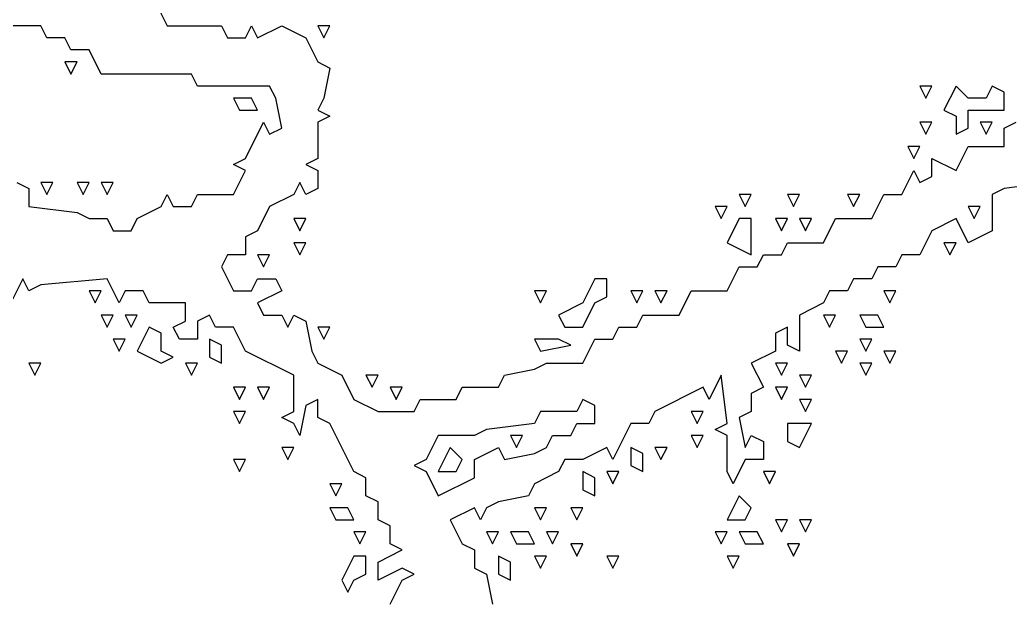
# Model space of a CAD drawing. Extents: x 2 to 124, y 0 to 170.
# Drawn here: x 76.11 to 89.35, y 85.89 to 93.61 of the extents above; entities that cross this region are included whole.
import ezdxf

# ---------------------------------------------------------------- set-up
doc = ezdxf.new("R2010")
doc.units = 0
doc.layers.add('Layer0', color=7, linetype='Continuous')

msp = doc.modelspace()

# ---------------------------------------------------------------- linework, layer by layer
at = {"layer": 'Layer0', "color": 5, "linetype": 'CONTINUOUS'}
for p, q in [((77.91667, 93.85417, 0.1), (78.07765, 93.5322, 0.1)), ((76.38731, 93.5322, 0.1), (75.90436, 93.5322, 0.1)), ((76.4678, 93.37121, 0.1), (76.38731, 93.5322, 0.1)), ((78.07765, 93.5322, 0.1), (78.80208, 93.5322, 0.1)), ((78.80208, 93.5322, 0.1), (78.88258, 93.37121, 0.1)), ((79.12405, 93.37121, 0.1), (79.20455, 93.5322, 0.1)), ((79.20455, 93.5322, 0.1), (79.28504, 93.37121, 0.1)), ((79.28504, 93.37121, 0.1), (79.60701, 93.5322, 0.1)), ((79.60701, 93.5322, 0.1), (79.92898, 93.37121, 0.1)), ((80.08996, 93.5322, 0.1), (80.17045, 93.37121, 0.1)), ((80.25095, 93.5322, 0.1), (80.08996, 93.5322, 0.1)), ((80.17045, 93.37121, 0.1), (80.25095, 93.5322, 0.1)), ((76.70928, 93.37121, 0.1), (76.4678, 93.37121, 0.1)), ((76.78977, 93.21023, 0.1), (76.70928, 93.37121, 0.1)), ((78.88258, 93.37121, 0.1), (79.12405, 93.37121, 0.1)), ((79.92898, 93.37121, 0.1), (80.08996, 93.04924, 0.1)), ((77.03125, 93.21023, 0.1), (76.78977, 93.21023, 0.1)), ((77.19223, 92.88826, 0.1), (77.03125, 93.21023, 0.1)), ((76.70928, 93.04924, 0.1), (76.78977, 92.88826, 0.1)), ((76.87027, 93.04924, 0.1), (76.70928, 93.04924, 0.1)), ((76.78977, 92.88826, 0.1), (76.87027, 93.04924, 0.1)), ((80.08996, 93.04924, 0.1), (80.25095, 92.96875, 0.1)), ((80.25095, 92.96875, 0.1), (80.17045, 92.56629, 0.1)), ((78.39962, 92.88826, 0.1), (77.19223, 92.88826, 0.1)), ((78.48011, 92.72727, 0.1), (78.39962, 92.88826, 0.1)), ((79.44602, 92.72727, 0.1), (78.48011, 92.72727, 0.1)), ((79.52652, 92.56629, 0.1), (79.44602, 92.72727, 0.1)), ((88.1392, 92.72727, 0.1), (88.2197, 92.56629, 0.1)), ((88.30019, 92.72727, 0.1), (88.1392, 92.72727, 0.1)), ((88.2197, 92.56629, 0.1), (88.30019, 92.72727, 0.1)), ((88.62216, 92.72727, 0.1), (88.46117, 92.4053, 0.1)), ((88.78314, 92.56629, 0.1), (88.62216, 92.72727, 0.1)), ((89.10511, 92.72727, 0.1), (89.02462, 92.56629, 0.1)), ((89.2661, 92.64678, 0.1), (89.10511, 92.72727, 0.1)), ((78.96307, 92.56629, 0.1), (79.04356, 92.4053, 0.1)), ((79.20455, 92.56629, 0.1), (78.96307, 92.56629, 0.1)), ((79.28504, 92.4053, 0.1), (79.20455, 92.56629, 0.1)), ((79.60701, 92.16383, 0.1), (79.52652, 92.56629, 0.1)), ((80.17045, 92.56629, 0.1), (80.08996, 92.4053, 0.1)), ((89.02462, 92.56629, 0.1), (88.78314, 92.56629, 0.1)), ((89.2661, 92.4053, 0.1), (89.2661, 92.64678, 0.1)), ((79.04356, 92.4053, 0.1), (79.28504, 92.4053, 0.1)), ((80.08996, 92.4053, 0.1), (80.25095, 92.32481, 0.1)), ((80.25095, 92.32481, 0.1), (80.08996, 92.24432, 0.1)), ((88.46117, 92.4053, 0.1), (88.62216, 92.32481, 0.1)), ((88.62216, 92.32481, 0.1), (88.62216, 92.08333, 0.1)), ((88.78314, 92.16383, 0.1), (88.78314, 92.4053, 0.1)), ((88.78314, 92.4053, 0.1), (89.2661, 92.4053, 0.1)), ((79.12405, 91.76136, 0.1), (79.36553, 92.24432, 0.1)), ((79.36553, 92.24432, 0.1), (79.44602, 92.08333, 0.1)), ((79.44602, 92.08333, 0.1), (79.60701, 92.16383, 0.1)), ((80.08996, 92.24432, 0.1), (80.08996, 91.76136, 0.1)), ((88.1392, 92.24432, 0.1), (88.2197, 92.08333, 0.1)), ((88.30019, 92.24432, 0.1), (88.1392, 92.24432, 0.1)), ((88.2197, 92.08333, 0.1), (88.30019, 92.24432, 0.1)), ((88.62216, 92.08333, 0.1), (88.78314, 92.16383, 0.1)), ((88.94413, 92.24432, 0.1), (89.02462, 92.08333, 0.1)), ((89.10511, 92.24432, 0.1), (88.94413, 92.24432, 0.1)), ((89.02462, 92.08333, 0.1), (89.10511, 92.24432, 0.1)), ((89.2661, 92.16383, 0.1), (89.42708, 92.24432, 0.1)), ((89.2661, 91.92235, 0.1), (89.2661, 92.16383, 0.1)), ((87.97822, 91.92235, 0.1), (88.05871, 91.76136, 0.1)), ((88.1392, 91.92235, 0.1), (87.97822, 91.92235, 0.1)), ((88.05871, 91.76136, 0.1), (88.1392, 91.92235, 0.1)), ((88.62216, 91.60038, 0.1), (88.78314, 91.92235, 0.1)), ((88.78314, 91.92235, 0.1), (89.2661, 91.92235, 0.1)), ((78.96307, 91.68087, 0.1), (79.12405, 91.76136, 0.1)), ((80.08996, 91.76136, 0.1), (79.92898, 91.68087, 0.1)), ((88.30019, 91.51989, 0.1), (88.30019, 91.76136, 0.1)), ((88.30019, 91.76136, 0.1), (88.62216, 91.60038, 0.1)), ((79.12405, 91.60038, 0.1), (78.96307, 91.68087, 0.1)), ((79.92898, 91.68087, 0.1), (80.08996, 91.60038, 0.1)), ((78.96307, 91.27841, 0.1), (79.12405, 91.60038, 0.1)), ((80.08996, 91.60038, 0.1), (80.08996, 91.3589, 0.1)), ((87.89773, 91.27841, 0.1), (88.05871, 91.60038, 0.1)), ((88.05871, 91.60038, 0.1), (88.1392, 91.43939, 0.1)), ((88.1392, 91.43939, 0.1), (88.30019, 91.51989, 0.1)), ((76.06534, 91.43939, 0.1), (76.22633, 91.3589, 0.1)), ((76.38731, 91.43939, 0.1), (76.4678, 91.27841, 0.1)), ((76.5483, 91.43939, 0.1), (76.38731, 91.43939, 0.1)), ((76.4678, 91.27841, 0.1), (76.5483, 91.43939, 0.1)), ((76.87027, 91.43939, 0.1), (76.95076, 91.27841, 0.1)), ((77.03125, 91.43939, 0.1), (76.87027, 91.43939, 0.1)), ((76.95076, 91.27841, 0.1), (77.03125, 91.43939, 0.1)), ((77.19223, 91.43939, 0.1), (77.27273, 91.27841, 0.1)), ((77.35322, 91.43939, 0.1), (77.19223, 91.43939, 0.1)), ((77.27273, 91.27841, 0.1), (77.35322, 91.43939, 0.1)), ((79.84848, 91.43939, 0.1), (79.76799, 91.27841, 0.1)), ((79.92898, 91.27841, 0.1), (79.84848, 91.43939, 0.1)), ((89.91004, 91.43939, 0.1), (89.2661, 91.3589, 0.1)), ((76.22633, 91.3589, 0.1), (76.22633, 91.11742, 0.1)), ((77.99716, 91.11742, 0.1), (78.07765, 91.27841, 0.1)), ((78.07765, 91.27841, 0.1), (78.15814, 91.11742, 0.1)), ((78.39962, 91.11742, 0.1), (78.48011, 91.27841, 0.1)), ((78.48011, 91.27841, 0.1), (78.96307, 91.27841, 0.1)), ((79.76799, 91.27841, 0.1), (79.44602, 91.11742, 0.1)), ((80.08996, 91.3589, 0.1), (79.92898, 91.27841, 0.1)), ((85.72443, 91.27841, 0.1), (85.80492, 91.11742, 0.1)), ((85.88542, 91.27841, 0.1), (85.72443, 91.27841, 0.1)), ((85.80492, 91.11742, 0.1), (85.88542, 91.27841, 0.1)), ((86.36837, 91.27841, 0.1), (86.44886, 91.11742, 0.1)), ((86.52936, 91.27841, 0.1), (86.36837, 91.27841, 0.1)), ((86.44886, 91.11742, 0.1), (86.52936, 91.27841, 0.1)), ((87.1733, 91.27841, 0.1), (87.25379, 91.11742, 0.1)), ((87.33428, 91.27841, 0.1), (87.1733, 91.27841, 0.1)), ((87.25379, 91.11742, 0.1), (87.33428, 91.27841, 0.1)), ((87.49527, 90.95644, 0.1), (87.65625, 91.27841, 0.1)), ((87.65625, 91.27841, 0.1), (87.89773, 91.27841, 0.1)), ((89.2661, 91.3589, 0.1), (89.10511, 91.27841, 0.1)), ((89.10511, 91.27841, 0.1), (89.10511, 90.79545, 0.1)), ((76.22633, 91.11742, 0.1), (76.87027, 91.03693, 0.1)), ((77.67519, 90.95644, 0.1), (77.99716, 91.11742, 0.1)), ((78.15814, 91.11742, 0.1), (78.39962, 91.11742, 0.1)), ((79.44602, 91.11742, 0.1), (79.28504, 90.79545, 0.1)), ((85.40246, 91.11742, 0.1), (85.48295, 90.95644, 0.1)), ((85.56345, 91.11742, 0.1), (85.40246, 91.11742, 0.1)), ((85.48295, 90.95644, 0.1), (85.56345, 91.11742, 0.1)), ((88.78314, 91.11742, 0.1), (88.86364, 90.95644, 0.1)), ((88.94413, 91.11742, 0.1), (88.78314, 91.11742, 0.1)), ((88.86364, 90.95644, 0.1), (88.94413, 91.11742, 0.1)), ((76.87027, 91.03693, 0.1), (77.03125, 90.95644, 0.1)), ((77.03125, 90.95644, 0.1), (77.27273, 90.95644, 0.1)), ((77.27273, 90.95644, 0.1), (77.35322, 90.79545, 0.1)), ((77.5947, 90.79545, 0.1), (77.67519, 90.95644, 0.1)), ((79.76799, 90.95644, 0.1), (79.84848, 90.79545, 0.1)), ((79.92898, 90.95644, 0.1), (79.76799, 90.95644, 0.1)), ((79.84848, 90.79545, 0.1), (79.92898, 90.95644, 0.1)), ((85.72443, 90.95644, 0.1), (85.56345, 90.63447, 0.1)), ((85.88542, 90.95644, 0.1), (85.72443, 90.95644, 0.1)), ((85.88542, 90.47348, 0.1), (85.88542, 90.95644, 0.1)), ((86.20739, 90.95644, 0.1), (86.28788, 90.79545, 0.1)), ((86.36837, 90.95644, 0.1), (86.20739, 90.95644, 0.1)), ((86.28788, 90.79545, 0.1), (86.36837, 90.95644, 0.1)), ((86.52936, 90.95644, 0.1), (86.60985, 90.79545, 0.1)), ((86.69034, 90.95644, 0.1), (86.52936, 90.95644, 0.1)), ((86.60985, 90.79545, 0.1), (86.69034, 90.95644, 0.1)), ((86.85133, 90.63447, 0.1), (87.01231, 90.95644, 0.1)), ((87.01231, 90.95644, 0.1), (87.49527, 90.95644, 0.1)), ((88.62216, 90.95644, 0.1), (88.30019, 90.79545, 0.1)), ((88.78314, 90.63447, 0.1), (88.62216, 90.95644, 0.1)), ((77.35322, 90.79545, 0.1), (77.5947, 90.79545, 0.1)), ((79.28504, 90.79545, 0.1), (79.12405, 90.71496, 0.1)), ((79.12405, 90.71496, 0.1), (79.12405, 90.47348, 0.1)), ((88.30019, 90.79545, 0.1), (88.1392, 90.47348, 0.1)), ((89.10511, 90.79545, 0.1), (88.78314, 90.63447, 0.1)), ((79.76799, 90.63447, 0.1), (79.84848, 90.47348, 0.1)), ((79.92898, 90.63447, 0.1), (79.76799, 90.63447, 0.1)), ((79.84848, 90.47348, 0.1), (79.92898, 90.63447, 0.1)), ((85.56345, 90.63447, 0.1), (85.88542, 90.47348, 0.1)), ((86.28788, 90.47348, 0.1), (86.36837, 90.63447, 0.1)), ((86.36837, 90.63447, 0.1), (86.85133, 90.63447, 0.1)), ((88.46117, 90.63447, 0.1), (88.54167, 90.47348, 0.1)), ((88.62216, 90.63447, 0.1), (88.46117, 90.63447, 0.1)), ((88.54167, 90.47348, 0.1), (88.62216, 90.63447, 0.1)), ((78.88258, 90.47348, 0.1), (78.80208, 90.3125, 0.1)), ((79.12405, 90.47348, 0.1), (78.88258, 90.47348, 0.1)), ((79.28504, 90.47348, 0.1), (79.36553, 90.3125, 0.1)), ((79.44602, 90.47348, 0.1), (79.28504, 90.47348, 0.1)), ((79.36553, 90.3125, 0.1), (79.44602, 90.47348, 0.1)), ((85.96591, 90.3125, 0.1), (86.0464, 90.47348, 0.1)), ((86.0464, 90.47348, 0.1), (86.28788, 90.47348, 0.1)), ((87.89773, 90.47348, 0.1), (87.81723, 90.3125, 0.1)), ((88.1392, 90.47348, 0.1), (87.89773, 90.47348, 0.1)), ((78.80208, 90.3125, 0.1), (78.96307, 89.99053, 0.1)), ((85.56345, 89.99053, 0.1), (85.72443, 90.3125, 0.1)), ((85.72443, 90.3125, 0.1), (85.96591, 90.3125, 0.1)), ((87.57576, 90.3125, 0.1), (87.49527, 90.15152, 0.1)), ((87.81723, 90.3125, 0.1), (87.57576, 90.3125, 0.1)), ((76.14583, 90.15152, 0.1), (75.98485, 89.82955, 0.1)), ((76.22633, 89.99053, 0.1), (76.14583, 90.15152, 0.1)), ((76.38731, 90.07102, 0.1), (76.22633, 89.99053, 0.1)), ((77.27273, 90.15152, 0.1), (76.38731, 90.07102, 0.1)), ((77.43371, 89.82955, 0.1), (77.27273, 90.15152, 0.1)), ((79.20455, 89.99053, 0.1), (79.28504, 90.15152, 0.1)), ((79.28504, 90.15152, 0.1), (79.52652, 90.15152, 0.1)), ((79.52652, 90.15152, 0.1), (79.60701, 89.99053, 0.1)), ((83.79261, 90.15152, 0.1), (83.63163, 89.82955, 0.1)), ((83.9536, 90.15152, 0.1), (83.79261, 90.15152, 0.1)), ((83.9536, 89.91004, 0.1), (83.9536, 90.15152, 0.1)), ((87.25379, 90.15152, 0.1), (87.1733, 89.99053, 0.1)), ((87.49527, 90.15152, 0.1), (87.25379, 90.15152, 0.1)), ((77.03125, 89.99053, 0.1), (77.11174, 89.82955, 0.1)), ((77.19223, 89.99053, 0.1), (77.03125, 89.99053, 0.1)), ((77.11174, 89.82955, 0.1), (77.19223, 89.99053, 0.1)), ((77.5142, 89.99053, 0.1), (77.43371, 89.82955, 0.1)), ((77.75568, 89.99053, 0.1), (77.5142, 89.99053, 0.1)), ((77.83617, 89.82955, 0.1), (77.75568, 89.99053, 0.1)), ((78.96307, 89.99053, 0.1), (79.20455, 89.99053, 0.1)), ((79.60701, 89.99053, 0.1), (79.28504, 89.82955, 0.1)), ((82.98769, 89.99053, 0.1), (83.06818, 89.82955, 0.1)), ((83.14867, 89.99053, 0.1), (82.98769, 89.99053, 0.1)), ((83.06818, 89.82955, 0.1), (83.14867, 89.99053, 0.1)), ((83.79261, 89.82955, 0.1), (83.9536, 89.91004, 0.1)), ((84.27557, 89.99053, 0.1), (84.35606, 89.82955, 0.1)), ((84.43655, 89.99053, 0.1), (84.27557, 89.99053, 0.1)), ((84.35606, 89.82955, 0.1), (84.43655, 89.99053, 0.1)), ((84.59754, 89.99053, 0.1), (84.67803, 89.82955, 0.1)), ((84.75852, 89.99053, 0.1), (84.59754, 89.99053, 0.1)), ((84.67803, 89.82955, 0.1), (84.75852, 89.99053, 0.1)), ((84.91951, 89.66856, 0.1), (85.08049, 89.99053, 0.1)), ((85.08049, 89.99053, 0.1), (85.56345, 89.99053, 0.1)), ((86.93182, 89.99053, 0.1), (86.85133, 89.82955, 0.1)), ((87.1733, 89.99053, 0.1), (86.93182, 89.99053, 0.1)), ((87.65625, 89.99053, 0.1), (87.73674, 89.82955, 0.1)), ((87.81723, 89.99053, 0.1), (87.65625, 89.99053, 0.1)), ((87.73674, 89.82955, 0.1), (87.81723, 89.99053, 0.1)), ((78.31913, 89.82955, 0.1), (77.83617, 89.82955, 0.1)), ((78.31913, 89.58807, 0.1), (78.31913, 89.82955, 0.1)), ((79.28504, 89.82955, 0.1), (79.36553, 89.66856, 0.1)), ((83.63163, 89.82955, 0.1), (83.30966, 89.66856, 0.1)), ((83.63163, 89.50758, 0.1), (83.79261, 89.82955, 0.1)), ((86.85133, 89.82955, 0.1), (86.52936, 89.66856, 0.1)), ((77.19223, 89.66856, 0.1), (77.27273, 89.50758, 0.1)), ((77.35322, 89.66856, 0.1), (77.19223, 89.66856, 0.1)), ((77.27273, 89.50758, 0.1), (77.35322, 89.66856, 0.1)), ((77.5142, 89.66856, 0.1), (77.5947, 89.50758, 0.1)), ((77.67519, 89.66856, 0.1), (77.5142, 89.66856, 0.1)), ((77.5947, 89.50758, 0.1), (77.67519, 89.66856, 0.1)), ((78.6411, 89.66856, 0.1), (78.48011, 89.58807, 0.1)), ((78.72159, 89.50758, 0.1), (78.6411, 89.66856, 0.1)), ((79.36553, 89.66856, 0.1), (79.60701, 89.66856, 0.1)), ((79.60701, 89.66856, 0.1), (79.6875, 89.50758, 0.1)), ((79.6875, 89.50758, 0.1), (79.76799, 89.66856, 0.1)), ((79.76799, 89.66856, 0.1), (79.92898, 89.58807, 0.1)), ((83.30966, 89.66856, 0.1), (83.39015, 89.50758, 0.1)), ((84.35606, 89.50758, 0.1), (84.43655, 89.66856, 0.1)), ((84.43655, 89.66856, 0.1), (84.91951, 89.66856, 0.1)), ((86.52936, 89.66856, 0.1), (86.52936, 89.18561, 0.1)), ((86.85133, 89.66856, 0.1), (86.93182, 89.50758, 0.1)), ((87.01231, 89.66856, 0.1), (86.85133, 89.66856, 0.1)), ((86.93182, 89.50758, 0.1), (87.01231, 89.66856, 0.1)), ((87.33428, 89.66856, 0.1), (87.41477, 89.50758, 0.1)), ((87.57576, 89.66856, 0.1), (87.33428, 89.66856, 0.1)), ((87.65625, 89.50758, 0.1), (87.57576, 89.66856, 0.1)), ((78.15814, 89.50758, 0.1), (78.31913, 89.58807, 0.1)), ((78.48011, 89.58807, 0.1), (78.48011, 89.34659, 0.1)), ((79.92898, 89.58807, 0.1), (80.00947, 89.18561, 0.1)), ((77.83617, 89.50758, 0.1), (77.67519, 89.18561, 0.1)), ((77.99716, 89.42708, 0.1), (77.83617, 89.50758, 0.1)), ((77.99716, 89.18561, 0.1), (77.99716, 89.42708, 0.1)), ((78.23864, 89.34659, 0.1), (78.15814, 89.50758, 0.1)), ((78.96307, 89.50758, 0.1), (78.72159, 89.50758, 0.1)), ((79.12405, 89.18561, 0.1), (78.96307, 89.50758, 0.1)), ((80.08996, 89.50758, 0.1), (80.17045, 89.34659, 0.1)), ((80.25095, 89.50758, 0.1), (80.08996, 89.50758, 0.1)), ((80.17045, 89.34659, 0.1), (80.25095, 89.50758, 0.1)), ((83.39015, 89.50758, 0.1), (83.63163, 89.50758, 0.1)), ((84.03409, 89.34659, 0.1), (84.11458, 89.50758, 0.1)), ((84.11458, 89.50758, 0.1), (84.35606, 89.50758, 0.1)), ((86.36837, 89.50758, 0.1), (86.20739, 89.42708, 0.1)), ((86.20739, 89.42708, 0.1), (86.20739, 89.18561, 0.1)), ((86.36837, 89.2661, 0.1), (86.36837, 89.50758, 0.1)), ((87.41477, 89.50758, 0.1), (87.65625, 89.50758, 0.1)), ((77.35322, 89.34659, 0.1), (77.43371, 89.18561, 0.1)), ((77.5142, 89.34659, 0.1), (77.35322, 89.34659, 0.1)), ((77.43371, 89.18561, 0.1), (77.5142, 89.34659, 0.1)), ((78.48011, 89.34659, 0.1), (78.23864, 89.34659, 0.1)), ((78.6411, 89.34659, 0.1), (78.6411, 89.10511, 0.1)), ((78.80208, 89.2661, 0.1), (78.6411, 89.34659, 0.1)), ((78.80208, 89.02462, 0.1), (78.80208, 89.2661, 0.1)), ((82.98769, 89.34659, 0.1), (83.06818, 89.18561, 0.1)), ((83.30966, 89.34659, 0.1), (82.98769, 89.34659, 0.1)), ((83.06818, 89.18561, 0.1), (83.47064, 89.2661, 0.1)), ((83.47064, 89.2661, 0.1), (83.30966, 89.34659, 0.1)), ((83.63163, 89.02462, 0.1), (83.79261, 89.34659, 0.1)), ((83.79261, 89.34659, 0.1), (84.03409, 89.34659, 0.1)), ((86.52936, 89.18561, 0.1), (86.36837, 89.2661, 0.1)), ((87.33428, 89.34659, 0.1), (87.41477, 89.18561, 0.1)), ((87.49527, 89.34659, 0.1), (87.33428, 89.34659, 0.1)), ((87.41477, 89.18561, 0.1), (87.49527, 89.34659, 0.1)), ((77.67519, 89.18561, 0.1), (77.99716, 89.02462, 0.1)), ((78.15814, 89.10511, 0.1), (77.99716, 89.18561, 0.1)), ((79.76799, 88.86364, 0.1), (79.12405, 89.18561, 0.1)), ((80.00947, 89.18561, 0.1), (80.08996, 89.02462, 0.1)), ((86.20739, 89.18561, 0.1), (85.88542, 89.02462, 0.1)), ((87.01231, 89.18561, 0.1), (87.0928, 89.02462, 0.1)), ((87.1733, 89.18561, 0.1), (87.01231, 89.18561, 0.1)), ((87.0928, 89.02462, 0.1), (87.1733, 89.18561, 0.1)), ((87.65625, 89.18561, 0.1), (87.73674, 89.02462, 0.1)), ((87.81723, 89.18561, 0.1), (87.65625, 89.18561, 0.1)), ((87.73674, 89.02462, 0.1), (87.81723, 89.18561, 0.1)), ((76.22633, 89.02462, 0.1), (76.30682, 88.86364, 0.1)), ((76.38731, 89.02462, 0.1), (76.22633, 89.02462, 0.1)), ((76.30682, 88.86364, 0.1), (76.38731, 89.02462, 0.1)), ((77.99716, 89.02462, 0.1), (78.15814, 89.10511, 0.1)), ((78.31913, 89.02462, 0.1), (78.39962, 88.86364, 0.1)), ((78.48011, 89.02462, 0.1), (78.31913, 89.02462, 0.1)), ((78.39962, 88.86364, 0.1), (78.48011, 89.02462, 0.1)), ((78.6411, 89.10511, 0.1), (78.80208, 89.02462, 0.1)), ((80.08996, 89.02462, 0.1), (80.41193, 88.86364, 0.1)), ((82.98769, 88.94413, 0.1), (83.14867, 89.02462, 0.1)), ((83.14867, 89.02462, 0.1), (83.63163, 89.02462, 0.1)), ((85.88542, 89.02462, 0.1), (86.0464, 88.70265, 0.1)), ((86.20739, 89.02462, 0.1), (86.28788, 88.86364, 0.1)), ((86.36837, 89.02462, 0.1), (86.20739, 89.02462, 0.1)), ((86.28788, 88.86364, 0.1), (86.36837, 89.02462, 0.1)), ((87.33428, 89.02462, 0.1), (87.41477, 88.86364, 0.1)), ((87.49527, 89.02462, 0.1), (87.33428, 89.02462, 0.1)), ((87.41477, 88.86364, 0.1), (87.49527, 89.02462, 0.1)), ((79.76799, 88.38068, 0.1), (79.76799, 88.86364, 0.1)), ((80.41193, 88.86364, 0.1), (80.57292, 88.54167, 0.1)), ((80.7339, 88.86364, 0.1), (80.81439, 88.70265, 0.1)), ((80.89489, 88.86364, 0.1), (80.7339, 88.86364, 0.1)), ((80.81439, 88.70265, 0.1), (80.89489, 88.86364, 0.1)), ((82.50473, 88.70265, 0.1), (82.58523, 88.86364, 0.1)), ((82.58523, 88.86364, 0.1), (82.98769, 88.94413, 0.1)), ((85.48295, 88.86364, 0.1), (85.32197, 88.54167, 0.1)), ((85.56345, 88.2197, 0.1), (85.48295, 88.86364, 0.1)), ((86.52936, 88.86364, 0.1), (86.60985, 88.70265, 0.1)), ((86.69034, 88.86364, 0.1), (86.52936, 88.86364, 0.1)), ((86.60985, 88.70265, 0.1), (86.69034, 88.86364, 0.1)), ((78.96307, 88.70265, 0.1), (79.04356, 88.54167, 0.1)), ((79.12405, 88.70265, 0.1), (78.96307, 88.70265, 0.1)), ((79.04356, 88.54167, 0.1), (79.12405, 88.70265, 0.1)), ((79.28504, 88.70265, 0.1), (79.36553, 88.54167, 0.1)), ((79.44602, 88.70265, 0.1), (79.28504, 88.70265, 0.1)), ((79.36553, 88.54167, 0.1), (79.44602, 88.70265, 0.1)), ((81.05587, 88.70265, 0.1), (81.13636, 88.54167, 0.1)), ((81.21686, 88.70265, 0.1), (81.05587, 88.70265, 0.1)), ((81.13636, 88.54167, 0.1), (81.21686, 88.70265, 0.1)), ((81.94129, 88.54167, 0.1), (82.02178, 88.70265, 0.1)), ((82.02178, 88.70265, 0.1), (82.50473, 88.70265, 0.1)), ((85.24148, 88.70265, 0.1), (84.59754, 88.38068, 0.1)), ((85.32197, 88.54167, 0.1), (85.24148, 88.70265, 0.1)), ((86.0464, 88.70265, 0.1), (85.88542, 88.62216, 0.1)), ((85.88542, 88.62216, 0.1), (85.88542, 88.38068, 0.1)), ((86.20739, 88.70265, 0.1), (86.28788, 88.54167, 0.1)), ((86.36837, 88.70265, 0.1), (86.20739, 88.70265, 0.1)), ((86.28788, 88.54167, 0.1), (86.36837, 88.70265, 0.1)), ((79.92898, 88.46117, 0.1), (79.84848, 88.05871, 0.1)), ((80.08996, 88.54167, 0.1), (79.92898, 88.46117, 0.1)), ((80.08996, 88.30019, 0.1), (80.08996, 88.54167, 0.1)), ((80.57292, 88.54167, 0.1), (80.89489, 88.38068, 0.1)), ((81.37784, 88.38068, 0.1), (81.45833, 88.54167, 0.1)), ((81.45833, 88.54167, 0.1), (81.94129, 88.54167, 0.1)), ((83.63163, 88.54167, 0.1), (83.55114, 88.38068, 0.1)), ((83.79261, 88.46117, 0.1), (83.63163, 88.54167, 0.1)), ((83.79261, 88.2197, 0.1), (83.79261, 88.46117, 0.1)), ((86.52936, 88.54167, 0.1), (86.60985, 88.38068, 0.1)), ((86.69034, 88.54167, 0.1), (86.52936, 88.54167, 0.1)), ((86.60985, 88.38068, 0.1), (86.69034, 88.54167, 0.1)), ((78.96307, 88.38068, 0.1), (79.04356, 88.2197, 0.1)), ((79.12405, 88.38068, 0.1), (78.96307, 88.38068, 0.1)), ((79.04356, 88.2197, 0.1), (79.12405, 88.38068, 0.1)), ((79.60701, 88.30019, 0.1), (79.76799, 88.38068, 0.1)), ((80.89489, 88.38068, 0.1), (81.37784, 88.38068, 0.1)), ((83.06818, 88.38068, 0.1), (82.98769, 88.2197, 0.1)), ((83.55114, 88.38068, 0.1), (83.06818, 88.38068, 0.1)), ((84.59754, 88.38068, 0.1), (84.51705, 88.2197, 0.1)), ((85.08049, 88.38068, 0.1), (85.16098, 88.2197, 0.1)), ((85.24148, 88.38068, 0.1), (85.08049, 88.38068, 0.1)), ((85.16098, 88.2197, 0.1), (85.24148, 88.38068, 0.1)), ((85.88542, 88.38068, 0.1), (85.72443, 88.30019, 0.1)), ((79.76799, 88.2197, 0.1), (79.60701, 88.30019, 0.1)), ((79.84848, 88.05871, 0.1), (79.76799, 88.2197, 0.1)), ((80.25095, 88.2197, 0.1), (80.08996, 88.30019, 0.1)), ((80.57292, 87.57576, 0.1), (80.25095, 88.2197, 0.1)), ((82.98769, 88.2197, 0.1), (82.34375, 88.1392, 0.1)), ((83.47064, 88.05871, 0.1), (83.55114, 88.2197, 0.1)), ((83.55114, 88.2197, 0.1), (83.79261, 88.2197, 0.1)), ((84.27557, 88.2197, 0.1), (84.03409, 87.73674, 0.1)), ((84.51705, 88.2197, 0.1), (84.27557, 88.2197, 0.1)), ((85.40246, 88.1392, 0.1), (85.56345, 88.2197, 0.1)), ((85.72443, 88.30019, 0.1), (85.80492, 87.89773, 0.1)), ((86.36837, 88.2197, 0.1), (86.36837, 87.97822, 0.1)), ((86.69034, 88.2197, 0.1), (86.36837, 88.2197, 0.1)), ((86.52936, 87.89773, 0.1), (86.69034, 88.2197, 0.1)), ((81.69981, 88.05871, 0.1), (81.53883, 87.73674, 0.1)), ((82.18277, 88.05871, 0.1), (81.69981, 88.05871, 0.1)), ((82.34375, 88.1392, 0.1), (82.18277, 88.05871, 0.1)), ((82.66572, 88.05871, 0.1), (82.74621, 87.89773, 0.1)), ((82.8267, 88.05871, 0.1), (82.66572, 88.05871, 0.1)), ((82.74621, 87.89773, 0.1), (82.8267, 88.05871, 0.1)), ((83.14867, 87.89773, 0.1), (83.22917, 88.05871, 0.1)), ((83.22917, 88.05871, 0.1), (83.47064, 88.05871, 0.1)), ((85.08049, 88.05871, 0.1), (85.16098, 87.89773, 0.1)), ((85.24148, 88.05871, 0.1), (85.08049, 88.05871, 0.1)), ((85.16098, 87.89773, 0.1), (85.24148, 88.05871, 0.1)), ((85.56345, 88.05871, 0.1), (85.40246, 88.1392, 0.1)), ((85.56345, 87.57576, 0.1), (85.56345, 88.05871, 0.1)), ((85.80492, 87.89773, 0.1), (85.88542, 88.05871, 0.1)), ((85.88542, 88.05871, 0.1), (86.0464, 87.97822, 0.1)), ((86.0464, 87.97822, 0.1), (86.0464, 87.73674, 0.1)), ((86.36837, 87.97822, 0.1), (86.52936, 87.89773, 0.1)), ((79.60701, 87.89773, 0.1), (79.6875, 87.73674, 0.1)), ((79.76799, 87.89773, 0.1), (79.60701, 87.89773, 0.1)), ((79.6875, 87.73674, 0.1), (79.76799, 87.89773, 0.1)), ((81.8608, 87.89773, 0.1), (81.69981, 87.57576, 0.1)), ((82.02178, 87.73674, 0.1), (81.8608, 87.89773, 0.1)), ((82.18277, 87.73674, 0.1), (82.50473, 87.89773, 0.1)), ((82.50473, 87.89773, 0.1), (82.58523, 87.73674, 0.1)), ((82.58523, 87.73674, 0.1), (82.98769, 87.81723, 0.1)), ((82.98769, 87.81723, 0.1), (83.14867, 87.89773, 0.1)), ((83.9536, 87.89773, 0.1), (83.63163, 87.73674, 0.1)), ((84.03409, 87.73674, 0.1), (83.9536, 87.89773, 0.1)), ((84.27557, 87.89773, 0.1), (84.27557, 87.65625, 0.1)), ((84.43655, 87.81723, 0.1), (84.27557, 87.89773, 0.1)), ((84.43655, 87.57576, 0.1), (84.43655, 87.81723, 0.1)), ((84.59754, 87.89773, 0.1), (84.67803, 87.73674, 0.1)), ((84.75852, 87.89773, 0.1), (84.59754, 87.89773, 0.1)), ((84.67803, 87.73674, 0.1), (84.75852, 87.89773, 0.1)), ((78.96307, 87.73674, 0.1), (79.04356, 87.57576, 0.1)), ((79.12405, 87.73674, 0.1), (78.96307, 87.73674, 0.1)), ((79.04356, 87.57576, 0.1), (79.12405, 87.73674, 0.1)), ((81.53883, 87.73674, 0.1), (81.37784, 87.65625, 0.1)), ((81.37784, 87.65625, 0.1), (81.53883, 87.57576, 0.1)), ((81.94129, 87.57576, 0.1), (82.02178, 87.73674, 0.1)), ((82.18277, 87.49527, 0.1), (82.18277, 87.73674, 0.1)), ((83.39015, 87.73674, 0.1), (83.30966, 87.57576, 0.1)), ((83.63163, 87.73674, 0.1), (83.39015, 87.73674, 0.1)), ((84.27557, 87.65625, 0.1), (84.43655, 87.57576, 0.1)), ((85.80492, 87.73674, 0.1), (85.64394, 87.41477, 0.1)), ((86.0464, 87.73674, 0.1), (85.80492, 87.73674, 0.1)), ((80.7339, 87.49527, 0.1), (80.57292, 87.57576, 0.1)), ((81.53883, 87.57576, 0.1), (81.69981, 87.25379, 0.1)), ((81.69981, 87.57576, 0.1), (81.94129, 87.57576, 0.1)), ((83.30966, 87.57576, 0.1), (82.98769, 87.41477, 0.1)), ((83.63163, 87.57576, 0.1), (83.63163, 87.33428, 0.1)), ((83.79261, 87.49527, 0.1), (83.63163, 87.57576, 0.1)), ((83.9536, 87.57576, 0.1), (84.03409, 87.41477, 0.1)), ((84.11458, 87.57576, 0.1), (83.9536, 87.57576, 0.1)), ((84.03409, 87.41477, 0.1), (84.11458, 87.57576, 0.1)), ((85.64394, 87.41477, 0.1), (85.56345, 87.57576, 0.1)), ((86.0464, 87.57576, 0.1), (86.12689, 87.41477, 0.1)), ((86.20739, 87.57576, 0.1), (86.0464, 87.57576, 0.1)), ((86.12689, 87.41477, 0.1), (86.20739, 87.57576, 0.1)), ((80.25095, 87.41477, 0.1), (80.33144, 87.25379, 0.1)), ((80.41193, 87.41477, 0.1), (80.25095, 87.41477, 0.1)), ((80.33144, 87.25379, 0.1), (80.41193, 87.41477, 0.1)), ((80.7339, 87.25379, 0.1), (80.7339, 87.49527, 0.1)), ((81.69981, 87.25379, 0.1), (82.18277, 87.49527, 0.1)), ((82.98769, 87.41477, 0.1), (82.9072, 87.25379, 0.1)), ((83.79261, 87.25379, 0.1), (83.79261, 87.49527, 0.1)), ((83.63163, 87.33428, 0.1), (83.79261, 87.25379, 0.1)), ((80.89489, 87.1733, 0.1), (80.7339, 87.25379, 0.1)), ((80.89489, 86.93182, 0.1), (80.89489, 87.1733, 0.1)), ((82.50473, 87.1733, 0.1), (82.34375, 87.0928, 0.1)), ((82.9072, 87.25379, 0.1), (82.50473, 87.1733, 0.1)), ((85.72443, 87.25379, 0.1), (85.56345, 86.93182, 0.1)), ((85.88542, 87.0928, 0.1), (85.72443, 87.25379, 0.1)), ((80.25095, 87.0928, 0.1), (80.33144, 86.93182, 0.1)), ((80.49242, 87.0928, 0.1), (80.25095, 87.0928, 0.1)), ((80.57292, 86.93182, 0.1), (80.49242, 87.0928, 0.1)), ((82.18277, 87.0928, 0.1), (81.8608, 86.93182, 0.1)), ((82.26326, 86.93182, 0.1), (82.18277, 87.0928, 0.1)), ((82.34375, 87.0928, 0.1), (82.26326, 86.93182, 0.1)), ((82.98769, 87.0928, 0.1), (83.06818, 86.93182, 0.1)), ((83.14867, 87.0928, 0.1), (82.98769, 87.0928, 0.1)), ((83.06818, 86.93182, 0.1), (83.14867, 87.0928, 0.1)), ((83.47064, 87.0928, 0.1), (83.55114, 86.93182, 0.1)), ((83.63163, 87.0928, 0.1), (83.47064, 87.0928, 0.1)), ((83.55114, 86.93182, 0.1), (83.63163, 87.0928, 0.1)), ((85.80492, 86.93182, 0.1), (85.88542, 87.0928, 0.1)), ((80.33144, 86.93182, 0.1), (80.57292, 86.93182, 0.1)), ((81.05587, 86.85133, 0.1), (80.89489, 86.93182, 0.1)), ((81.8608, 86.93182, 0.1), (82.02178, 86.60985, 0.1)), ((85.56345, 86.93182, 0.1), (85.80492, 86.93182, 0.1)), ((86.20739, 86.93182, 0.1), (86.28788, 86.77083, 0.1)), ((86.36837, 86.93182, 0.1), (86.20739, 86.93182, 0.1)), ((86.28788, 86.77083, 0.1), (86.36837, 86.93182, 0.1)), ((86.52936, 86.93182, 0.1), (86.60985, 86.77083, 0.1)), ((86.69034, 86.93182, 0.1), (86.52936, 86.93182, 0.1)), ((86.60985, 86.77083, 0.1), (86.69034, 86.93182, 0.1)), ((80.57292, 86.77083, 0.1), (80.65341, 86.60985, 0.1)), ((80.7339, 86.77083, 0.1), (80.57292, 86.77083, 0.1)), ((80.65341, 86.60985, 0.1), (80.7339, 86.77083, 0.1)), ((81.05587, 86.60985, 0.1), (81.05587, 86.85133, 0.1)), ((82.34375, 86.77083, 0.1), (82.42424, 86.60985, 0.1)), ((82.50473, 86.77083, 0.1), (82.34375, 86.77083, 0.1)), ((82.42424, 86.60985, 0.1), (82.50473, 86.77083, 0.1)), ((82.66572, 86.77083, 0.1), (82.74621, 86.60985, 0.1)), ((82.9072, 86.77083, 0.1), (82.66572, 86.77083, 0.1)), ((82.98769, 86.60985, 0.1), (82.9072, 86.77083, 0.1)), ((83.14867, 86.77083, 0.1), (83.22917, 86.60985, 0.1)), ((83.30966, 86.77083, 0.1), (83.14867, 86.77083, 0.1)), ((83.22917, 86.60985, 0.1), (83.30966, 86.77083, 0.1)), ((85.40246, 86.77083, 0.1), (85.48295, 86.60985, 0.1)), ((85.56345, 86.77083, 0.1), (85.40246, 86.77083, 0.1)), ((85.48295, 86.60985, 0.1), (85.56345, 86.77083, 0.1)), ((85.72443, 86.77083, 0.1), (85.80492, 86.60985, 0.1)), ((85.96591, 86.77083, 0.1), (85.72443, 86.77083, 0.1)), ((86.0464, 86.60985, 0.1), (85.96591, 86.77083, 0.1)), ((81.21686, 86.52936, 0.1), (81.05587, 86.60985, 0.1)), ((82.02178, 86.60985, 0.1), (82.18277, 86.52936, 0.1)), ((82.74621, 86.60985, 0.1), (82.98769, 86.60985, 0.1)), ((83.47064, 86.60985, 0.1), (83.55114, 86.44886, 0.1)), ((83.63163, 86.60985, 0.1), (83.47064, 86.60985, 0.1)), ((83.55114, 86.44886, 0.1), (83.63163, 86.60985, 0.1)), ((85.80492, 86.60985, 0.1), (86.0464, 86.60985, 0.1)), ((86.36837, 86.60985, 0.1), (86.44886, 86.44886, 0.1)), ((86.52936, 86.60985, 0.1), (86.36837, 86.60985, 0.1)), ((86.44886, 86.44886, 0.1), (86.52936, 86.60985, 0.1)), ((80.89489, 86.36837, 0.1), (81.21686, 86.52936, 0.1)), ((82.18277, 86.52936, 0.1), (82.18277, 86.28788, 0.1)), ((80.57292, 86.44886, 0.1), (80.41193, 86.12689, 0.1)), ((80.7339, 86.44886, 0.1), (80.57292, 86.44886, 0.1)), ((80.7339, 86.20739, 0.1), (80.7339, 86.44886, 0.1)), ((80.89489, 86.12689, 0.1), (80.89489, 86.36837, 0.1)), ((82.50473, 86.44886, 0.1), (82.50473, 86.20739, 0.1)), ((82.66572, 86.36837, 0.1), (82.50473, 86.44886, 0.1)), ((82.66572, 86.12689, 0.1), (82.66572, 86.36837, 0.1)), ((82.98769, 86.44886, 0.1), (83.06818, 86.28788, 0.1)), ((83.14867, 86.44886, 0.1), (82.98769, 86.44886, 0.1)), ((83.06818, 86.28788, 0.1), (83.14867, 86.44886, 0.1)), ((83.9536, 86.44886, 0.1), (84.03409, 86.28788, 0.1)), ((84.11458, 86.44886, 0.1), (83.9536, 86.44886, 0.1)), ((84.03409, 86.28788, 0.1), (84.11458, 86.44886, 0.1)), ((85.56345, 86.44886, 0.1), (85.64394, 86.28788, 0.1)), ((85.72443, 86.44886, 0.1), (85.56345, 86.44886, 0.1)), ((85.64394, 86.28788, 0.1), (85.72443, 86.44886, 0.1)), ((80.57292, 86.12689, 0.1), (80.7339, 86.20739, 0.1)), ((81.21686, 86.28788, 0.1), (80.89489, 86.12689, 0.1)), ((81.37784, 86.20739, 0.1), (81.21686, 86.28788, 0.1)), ((81.21686, 86.12689, 0.1), (81.37784, 86.20739, 0.1)), ((82.18277, 86.28788, 0.1), (82.34375, 86.20739, 0.1)), ((82.34375, 86.20739, 0.1), (82.42424, 85.80492, 0.1)), ((82.50473, 86.20739, 0.1), (82.66572, 86.12689, 0.1)), ((80.41193, 86.12689, 0.1), (80.49242, 85.96591, 0.1)), ((80.49242, 85.96591, 0.1), (80.57292, 86.12689, 0.1)), ((81.05587, 85.80492, 0.1), (81.21686, 86.12689, 0.1))]:
    msp.add_line(p, q, dxfattribs=at)

doc.saveas('drawing.dxf')
